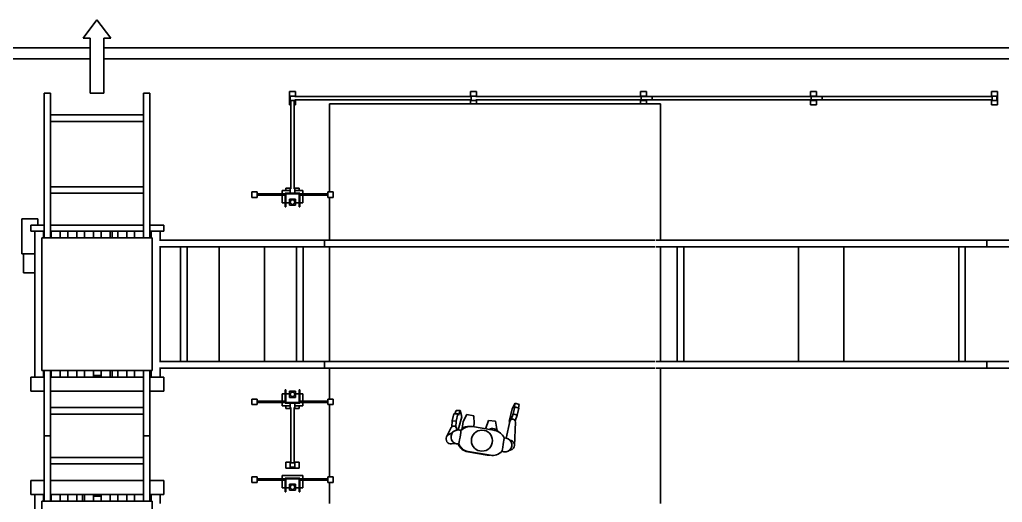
# Model space of a CAD drawing. Header units: millimetres. Extents: x 0 to 67800, y 0 to 42000.
# Drawn here: x 24985 to 33888, y 21705 to 26074 of the extents above; entities that cross this region are included whole.
import ezdxf

# ---------------------------------------------------------------- set-up
doc = ezdxf.new("R2010")
doc.units = ezdxf.units.MM
doc.header["$LTSCALE"] = 100
doc.layers.add('Visible (ISO)', color=7, linetype='Continuous', lineweight=35)

msp = doc.modelspace()

# ---------------------------------------------------------------- linework, layer by layer
at = {"layer": 'Visible (ISO)'}
for p, q in [((25560.79, 25907.37), (25685.79, 26074.04)), ((25685.79, 26074.04), (25810.79, 25907.37)), ((25623.29, 25907.37), (25560.79, 25907.37)), ((25623.29, 25407.37), (25623.29, 25907.37)), ((25748.29, 25907.37), (25748.29, 25407.37)), ((25810.79, 25907.37), (25748.29, 25907.37)), ((24248.29, 25818.27), (25623.29, 25818.27)), ((25748.29, 25818.27), (34636.99, 25818.27)), ((25623.29, 25718.27), (24248.29, 25718.27)), ((33976.42, 25718.27), (25748.29, 25718.27)), ((25205.79, 25362.87), (25205.79, 25407.37)), ((25205.79, 25407.37), (25265.79, 25407.37)), ((25265.79, 25407.37), (25265.79, 25362.87)), ((25748.29, 25407.37), (25623.29, 25407.37)), ((26105.79, 25362.87), (26105.79, 25407.37)), ((26105.79, 25407.37), (26165.79, 25407.37)), ((26165.79, 25407.37), (26165.79, 25362.87)), ((27429.49, 25302.87), (27429.49, 25422.87)), ((27429.49, 25422.87), (27484.49, 25422.87)), ((27436.99, 25382.87), (27476.99, 25382.87)), ((27436.99, 25342.87), (27436.99, 25382.87)), ((27476.99, 25382.87), (27476.99, 25377.87)), ((27476.99, 25377.87), (29076.99, 25377.87)), ((27484.49, 25422.87), (27484.49, 25377.87)), ((29069.49, 25377.87), (29069.49, 25422.87)), ((29069.49, 25422.87), (29124.49, 25422.87)), ((29076.99, 25382.87), (29116.99, 25382.87)), ((29076.99, 25342.87), (29076.99, 25382.87)), ((29076.99, 25347.87), (29076.99, 25377.87)), ((29116.99, 25382.87), (29116.99, 25377.87)), ((29116.99, 25377.87), (30716.99, 25377.87)), ((29124.49, 25422.87), (29124.49, 25377.87)), ((30609.49, 25377.87), (30609.49, 25422.87)), ((30609.49, 25422.87), (30664.49, 25422.87)), ((30616.99, 25382.87), (30656.99, 25382.87)), ((30616.99, 25342.87), (30616.99, 25382.87)), ((30656.99, 25382.87), (30656.99, 25377.87)), ((30656.99, 25377.87), (32256.99, 25377.87)), ((30664.49, 25422.87), (30664.49, 25377.87)), ((30716.99, 25347.87), (30716.99, 25377.87)), ((32149.49, 25377.87), (32149.49, 25422.87)), ((32149.49, 25422.87), (32204.49, 25422.87)), ((32156.99, 25382.87), (32196.99, 25382.87)), ((32156.99, 25342.87), (32156.99, 25382.87)), ((32196.99, 25382.87), (32196.99, 25377.87)), ((32196.99, 25377.87), (33796.99, 25377.87)), ((32204.49, 25422.87), (32204.49, 25377.87)), ((32256.99, 25347.87), (32256.99, 25377.87)), ((33789.49, 25422.87), (33844.49, 25422.87)), ((33789.49, 25377.87), (33789.49, 25422.87)), ((33796.99, 25382.87), (33836.99, 25382.87)), ((33796.99, 25342.87), (33796.99, 25382.87)), ((33796.99, 25347.87), (33796.99, 25377.87)), ((33836.99, 25382.87), (33836.99, 25342.87)), ((33844.49, 25422.87), (33844.49, 25302.87)), ((25205.79, 25362.87), (25205.79, 24099.38)), ((25265.79, 24099.38), (25265.79, 25362.87)), ((26105.79, 25362.87), (26105.79, 24099.38)), ((26165.79, 24099.38), (26165.79, 25362.87)), ((27441.99, 25302.87), (27429.49, 25302.87)), ((27476.99, 25342.87), (27436.99, 25342.87)), ((27471.99, 25342.87), (27441.99, 25342.87)), ((27441.99, 24542.87), (27441.99, 25342.87)), ((27471.99, 25342.87), (27471.99, 24542.87)), ((27484.49, 25302.87), (27471.99, 25302.87)), ((27476.99, 25347.87), (27476.99, 25342.87)), ((29076.99, 25347.87), (27476.99, 25347.87)), ((27484.49, 25347.87), (27484.49, 25302.87)), ((27792.19, 25312.87), (30792.19, 25312.87)), ((27792.19, 24515.87), (27792.19, 25312.87)), ((29069.49, 25312.87), (29069.49, 25347.87)), ((29116.99, 25342.87), (29076.99, 25342.87)), ((29116.99, 25347.87), (29116.99, 25342.87)), ((30716.99, 25347.87), (29116.99, 25347.87)), ((29124.49, 25347.87), (29124.49, 25312.87)), ((30609.49, 25312.87), (30609.49, 25347.87)), ((30656.99, 25342.87), (30616.99, 25342.87)), ((30656.99, 25347.87), (30656.99, 25342.87)), ((32256.99, 25347.87), (30656.99, 25347.87)), ((30664.49, 25347.87), (30664.49, 25312.87)), ((30792.19, 25312.87), (30792.19, 24079.37)), ((32149.49, 25302.87), (32149.49, 25347.87)), ((32204.49, 25302.87), (32149.49, 25302.87)), ((32196.99, 25342.87), (32156.99, 25342.87)), ((32196.99, 25347.87), (32196.99, 25342.87)), ((33796.99, 25347.87), (32196.99, 25347.87)), ((32204.49, 25347.87), (32204.49, 25302.87)), ((33789.49, 25302.87), (33789.49, 25347.87)), ((33844.49, 25302.87), (33789.49, 25302.87)), ((33836.99, 25342.87), (33796.99, 25342.87)), ((26105.79, 25212.37), (25265.79, 25212.37)), ((25265.79, 25152.37), (26105.79, 25152.37)), ((26105.79, 24562.37), (25265.79, 24562.37)), ((25265.79, 24502.37), (26105.79, 24502.37)), ((27087.99, 24515.87), (27137.99, 24515.87)), ((27087.99, 24515.87), (27087.99, 24465.87)), ((27137.99, 24465.87), (27137.99, 24515.87)), ((27390.99, 24496.87), (27137.99, 24496.87)), ((27390.99, 24484.87), (27137.99, 24484.87)), ((27436.99, 24526.87), (27361.99, 24526.87)), ((27361.99, 24526.87), (27361.99, 24496.87)), ((27361.99, 24484.87), (27361.99, 24416.87)), ((27390.99, 24502.87), (27390.99, 24380.87)), ((27522.99, 24502.87), (27390.99, 24502.87)), ((27396.99, 24550.37), (27441.99, 24550.37)), ((27396.99, 24526.87), (27396.99, 24550.37)), ((27396.99, 24380.87), (27396.99, 24496.87)), ((27396.99, 24496.87), (27516.99, 24496.87)), ((27436.99, 24542.87), (27441.99, 24542.87)), ((27436.99, 24502.87), (27436.99, 24542.87)), ((27471.99, 24550.37), (27516.99, 24550.37)), ((27471.99, 24542.87), (27476.99, 24542.87)), ((27476.99, 24542.87), (27476.99, 24502.87)), ((27551.99, 24526.87), (27476.99, 24526.87)), ((27516.99, 24550.37), (27516.99, 24526.87)), ((27516.99, 24496.87), (27516.99, 24380.87)), ((27522.99, 24380.87), (27522.99, 24502.87)), ((27775.99, 24496.87), (27522.99, 24496.87)), ((27775.99, 24484.87), (27522.99, 24484.87)), ((27551.99, 24496.87), (27551.99, 24526.87)), ((27551.99, 24416.87), (27551.99, 24484.87)), ((27825.99, 24515.87), (27775.99, 24515.87)), ((27775.99, 24465.87), (27775.99, 24515.87)), ((27825.99, 24515.87), (27825.99, 24465.87)), ((27087.99, 24465.87), (27137.99, 24465.87)), ((27361.99, 24416.87), (27390.99, 24416.87)), ((27396.99, 24416.87), (27430.99, 24416.87)), ((27430.99, 24450.87), (27482.99, 24450.87)), ((27430.99, 24394.87), (27430.99, 24450.87)), ((27482.99, 24394.87), (27430.99, 24394.87)), ((27482.99, 24450.87), (27482.99, 24394.87)), ((27482.99, 24416.87), (27516.99, 24416.87)), ((27522.99, 24416.87), (27551.99, 24416.87)), ((27825.99, 24465.87), (27775.99, 24465.87)), ((27792.19, 24079.37), (27792.19, 24465.87)), ((27390.99, 24380.87), (27396.99, 24380.87)), ((27516.99, 24380.87), (27522.99, 24380.87)), ((25005.79, 24272.37), (25150.79, 24272.37)), ((25005.79, 23953.37), (25005.79, 24272.37)), ((25150.79, 24212.87), (25150.79, 24272.37)), ((25205.79, 24212.87), (25085.79, 24212.87)), ((25085.79, 24212.87), (25085.79, 24160.87)), ((25085.79, 24160.87), (25135.91, 24160.87)), ((25121.19, 22837.87), (25121.19, 24160.87)), ((25186.46, 24160.87), (25135.91, 24160.87)), ((25186.46, 24160.87), (25205.79, 24160.87)), ((25201.19, 24099.38), (25201.19, 24160.87)), ((26105.79, 24212.87), (25265.79, 24212.87)), ((25265.79, 24160.87), (25286.71, 24160.87)), ((25271.99, 24099.38), (25271.99, 24160.87)), ((25337.26, 24160.87), (25286.71, 24160.87)), ((25337.26, 24160.87), (25437.51, 24160.87)), ((25351.99, 24099.38), (25351.99, 24160.87)), ((25422.79, 24099.38), (25422.79, 24160.87)), ((25488.06, 24160.87), (25437.51, 24160.87)), ((25488.06, 24160.87), (25588.31, 24160.87)), ((25502.79, 24099.38), (25502.79, 24160.87)), ((25573.59, 24099.38), (25573.59, 24160.87)), ((25638.86, 24160.87), (25588.31, 24160.87)), ((25638.86, 24160.87), (25739.11, 24160.87)), ((25653.59, 24099.38), (25653.59, 24160.87)), ((25724.39, 24099.38), (25724.39, 24160.87)), ((25789.66, 24160.87), (25739.11, 24160.87)), ((25789.66, 24160.87), (25889.91, 24160.87)), ((25804.39, 24099.38), (25804.39, 24160.87)), ((25822.19, 24160.87), (25822.19, 24099.38)), ((25875.19, 24099.38), (25875.19, 24160.87)), ((25940.46, 24160.87), (25889.91, 24160.87)), ((25940.46, 24160.87), (26040.71, 24160.87)), ((25955.19, 24099.38), (25955.19, 24160.87)), ((26025.99, 24099.38), (26025.99, 24160.87)), ((26091.26, 24160.87), (26040.71, 24160.87)), ((26091.26, 24160.87), (26105.79, 24160.87)), ((26292.19, 24212.87), (26165.79, 24212.87)), ((26165.79, 24160.87), (26191.51, 24160.87)), ((26176.79, 24099.38), (26176.79, 24160.87)), ((26242.06, 24160.87), (26191.51, 24160.87)), ((26242.06, 24160.87), (26292.19, 24160.87)), ((26256.79, 24079.37), (26256.79, 24160.87)), ((26292.19, 24160.87), (26292.19, 24212.87)), ((25185.79, 24099.38), (26185.79, 24099.38)), ((25185.79, 22899.37), (25185.79, 24099.38)), ((26185.79, 24099.38), (26185.79, 22899.37)), ((26253.1, 24079.37), (26292.19, 24079.37)), ((27703.19, 24079.37), (26292.19, 24079.37)), ((27703.19, 24079.37), (27747.69, 24079.37)), ((27747.69, 24019.37), (27747.69, 24079.37)), ((27747.69, 24079.37), (27792.19, 24079.37)), ((27747.69, 24019.37), (27747.69, 24079.37)), ((30703.19, 24079.37), (27792.19, 24079.37)), ((30703.19, 24079.37), (30743.19, 24079.37)), ((30752.19, 24079.37), (30792.19, 24079.37)), ((33703.19, 24079.37), (30792.19, 24079.37)), ((33703.19, 24079.37), (33747.69, 24079.37)), ((33747.69, 24019.37), (33747.69, 24079.37)), ((33747.69, 24079.37), (33792.19, 24079.37)), ((33747.69, 24019.37), (33747.69, 24079.37)), ((35703.19, 24079.37), (33792.19, 24079.37)), ((25005.79, 23953.37), (25020.79, 23953.37)), ((25121.19, 23953.37), (25020.79, 23953.37)), ((25020.79, 23953.37), (25020.79, 23782.37)), ((26292.19, 24019.37), (26253.1, 24019.37)), ((26256.79, 22979.37), (26256.79, 24019.37)), ((26292.19, 24019.37), (27703.19, 24019.37)), ((26442.69, 24019.37), (26442.69, 22979.37)), ((26502.69, 22979.37), (26502.69, 24019.37)), ((26792.69, 24019.37), (26792.69, 22979.37)), ((27202.69, 22979.37), (27202.69, 24019.37)), ((27492.69, 24019.37), (27492.69, 22979.37)), ((27552.69, 22979.37), (27552.69, 24019.37)), ((27747.69, 24019.37), (27703.19, 24019.37)), ((27792.19, 24019.37), (27747.69, 24019.37)), ((27792.19, 22979.37), (27792.19, 24019.37)), ((27792.19, 24019.37), (30703.19, 24019.37)), ((30743.19, 24019.37), (30703.19, 24019.37)), ((30792.19, 24019.37), (30752.19, 24019.37)), ((30792.19, 24019.37), (30792.19, 22979.37)), ((30792.19, 24019.37), (33703.19, 24019.37)), ((30942.69, 24019.37), (30942.69, 22979.37)), ((31002.69, 22979.37), (31002.69, 24019.37)), ((32042.69, 24019.37), (32042.69, 22979.37)), ((32452.69, 22979.37), (32452.69, 24019.37)), ((33492.69, 24019.37), (33492.69, 22979.37)), ((33552.69, 22979.37), (33552.69, 24019.37)), ((33747.69, 24019.37), (33703.19, 24019.37)), ((33792.19, 24019.37), (33747.69, 24019.37)), ((33792.19, 24019.37), (35703.19, 24019.37)), ((25121.19, 23782.37), (25020.79, 23782.37)), ((26253.1, 22979.37), (26292.19, 22979.37)), ((27703.19, 22979.37), (26292.19, 22979.37)), ((27703.19, 22979.37), (27747.69, 22979.37)), ((27747.69, 22919.37), (27747.69, 22979.37)), ((27747.69, 22979.37), (27792.19, 22979.37)), ((27747.69, 22919.37), (27747.69, 22979.37)), ((30703.19, 22979.37), (27792.19, 22979.37)), ((30703.19, 22979.37), (30743.19, 22979.37)), ((30752.19, 22979.37), (30792.19, 22979.37)), ((33703.19, 22979.37), (30792.19, 22979.37)), ((33703.19, 22979.37), (33747.69, 22979.37)), ((33747.69, 22919.37), (33747.69, 22979.37)), ((33747.69, 22979.37), (33792.19, 22979.37)), ((33747.69, 22919.37), (33747.69, 22979.37)), ((35703.19, 22979.37), (33792.19, 22979.37)), ((26185.79, 22899.37), (25185.79, 22899.37)), ((25201.19, 22837.87), (25201.19, 22899.37)), ((25205.79, 22899.37), (25205.79, 22351.87)), ((25265.79, 22351.87), (25265.79, 22899.37)), ((25271.99, 22837.87), (25271.99, 22899.37)), ((25351.99, 22837.87), (25351.99, 22899.37)), ((25422.79, 22837.87), (25422.79, 22899.37)), ((25502.79, 22837.87), (25502.79, 22899.37)), ((25573.59, 22837.87), (25573.59, 22899.37)), ((25653.59, 22837.87), (25653.59, 22899.37)), ((25724.39, 22837.87), (25724.39, 22899.37)), ((25804.39, 22837.87), (25804.39, 22899.37)), ((25822.19, 22899.37), (25822.19, 22837.87)), ((25875.19, 22837.87), (25875.19, 22899.37)), ((25955.19, 22837.87), (25955.19, 22899.37)), ((26025.99, 22837.87), (26025.99, 22899.37)), ((26105.79, 22899.37), (26105.79, 22351.87)), ((26165.79, 22351.87), (26165.79, 22899.37)), ((26176.79, 22837.87), (26176.79, 22899.37)), ((26292.19, 22919.37), (26253.1, 22919.37)), ((26256.79, 22837.87), (26256.79, 22919.37)), ((26292.19, 22919.37), (27703.19, 22919.37)), ((27747.69, 22919.37), (27703.19, 22919.37)), ((27792.19, 22919.37), (27747.69, 22919.37)), ((27792.19, 22639.87), (27792.19, 22919.37)), ((27792.19, 22919.37), (30703.19, 22919.37)), ((30743.19, 22919.37), (30703.19, 22919.37)), ((30792.19, 22919.37), (30752.19, 22919.37)), ((30792.19, 22919.37), (30792.19, 21695.37)), ((30792.19, 22919.37), (33703.19, 22919.37)), ((33747.69, 22919.37), (33703.19, 22919.37)), ((33792.19, 22919.37), (33747.69, 22919.37)), ((33792.19, 22919.37), (35703.19, 22919.37)), ((25085.79, 22837.87), (25205.79, 22837.87)), ((25085.79, 22712.87), (25085.79, 22837.87)), ((25265.79, 22837.87), (26105.79, 22837.87)), ((25724.39, 22852.87), (25653.59, 22852.87)), ((25659.69, 22852.87), (25659.69, 22837.87)), ((26165.79, 22837.87), (26292.19, 22837.87)), ((26292.19, 22837.87), (26292.19, 22712.87)), ((25205.79, 22712.87), (25085.79, 22712.87)), ((26105.79, 22712.87), (25265.79, 22712.87)), ((26292.19, 22712.87), (26165.79, 22712.87)), ((27390.99, 22602.87), (27390.99, 22724.87)), ((27390.99, 22724.87), (27396.99, 22724.87)), ((27396.99, 22724.87), (27396.99, 22608.87)), ((27430.99, 22710.87), (27482.99, 22710.87)), ((27430.99, 22654.87), (27430.99, 22710.87)), ((27482.99, 22710.87), (27482.99, 22654.87)), ((27516.99, 22608.87), (27516.99, 22724.87)), ((27516.99, 22724.87), (27522.99, 22724.87)), ((27522.99, 22724.87), (27522.99, 22602.87)), ((27087.99, 22639.87), (27137.99, 22639.87)), ((27087.99, 22589.87), (27087.99, 22639.87)), ((27137.99, 22639.87), (27137.99, 22589.87)), ((27137.99, 22620.87), (27390.99, 22620.87)), ((27361.99, 22688.87), (27390.99, 22688.87)), ((27361.99, 22620.87), (27361.99, 22688.87)), ((27396.99, 22688.87), (27430.99, 22688.87)), ((27482.99, 22654.87), (27430.99, 22654.87)), ((27482.99, 22688.87), (27516.99, 22688.87)), ((27522.99, 22688.87), (27551.99, 22688.87)), ((27522.99, 22620.87), (27775.99, 22620.87)), ((27551.99, 22688.87), (27551.99, 22620.87)), ((27825.99, 22639.87), (27775.99, 22639.87)), ((27775.99, 22639.87), (27775.99, 22589.87)), ((27825.99, 22589.87), (27825.99, 22639.87)), ((26105.79, 22562.37), (25265.79, 22562.37)), ((27087.99, 22589.87), (27137.99, 22589.87)), ((27137.99, 22608.87), (27390.99, 22608.87)), ((27361.99, 22578.87), (27361.99, 22608.87)), ((27436.99, 22578.87), (27361.99, 22578.87)), ((27522.99, 22602.87), (27390.99, 22602.87)), ((27396.99, 22608.87), (27516.99, 22608.87)), ((27396.99, 22555.37), (27396.99, 22578.87)), ((27441.99, 22555.37), (27396.99, 22555.37)), ((27436.99, 22562.87), (27436.99, 22602.87)), ((27441.99, 22562.87), (27436.99, 22562.87)), ((27441.99, 22062.87), (27441.99, 22562.87)), ((27471.99, 22562.87), (27471.99, 22062.87)), ((27476.99, 22562.87), (27471.99, 22562.87)), ((27516.99, 22555.37), (27471.99, 22555.37)), ((27476.99, 22602.87), (27476.99, 22562.87)), ((27551.99, 22578.87), (27476.99, 22578.87)), ((27516.99, 22578.87), (27516.99, 22555.37)), ((27522.99, 22608.87), (27775.99, 22608.87)), ((27551.99, 22608.87), (27551.99, 22578.87)), ((27825.99, 22589.87), (27775.99, 22589.87)), ((27792.19, 21935.87), (27792.19, 22589.87)), ((28939.92, 22537.23), (28928.22, 22505.33)), ((28939.92, 22537.23), (28976.03, 22536.61)), ((28960.47, 22494.19), (28976.03, 22536.61)), ((28976.03, 22536.61), (28991.55, 22480.38)), ((29421.34, 22436.11), (29448.12, 22553.1)), ((29448.12, 22553.1), (29474.13, 22602.98)), ((29472.48, 22569.16), (29456.77, 22506.84)), ((29474.13, 22602.98), (29466.19, 22560.26)), ((29466.19, 22560.26), (29472.48, 22569.16)), ((29472.48, 22569.16), (29507.97, 22556.49)), ((29474.13, 22602.98), (29509.61, 22590.31)), ((29492.25, 22494.17), (29507.97, 22556.49)), ((29503.62, 22558.05), (29509.61, 22590.31)), ((25265.79, 22502.37), (26105.79, 22502.37)), ((28903.89, 22441.96), (28901.24, 22388.99)), ((28918.27, 22505.51), (28903.89, 22441.96)), ((28903.89, 22441.96), (28940, 22441.34)), ((28918.27, 22505.51), (28954.38, 22504.88)), ((28937.26, 22386.62), (28940, 22441.34)), ((28940, 22441.34), (28954.38, 22504.88)), ((28954.38, 22504.88), (28960.47, 22494.19)), ((28991.55, 22480.38), (28959.07, 22362.18)), ((28995.67, 22373.49), (29003.78, 22435.87)), ((29003.78, 22435.87), (29036.5, 22500.46)), ((29036.5, 22500.46), (29098.7, 22487.67)), ((29098.7, 22487.67), (29103.3, 22415.42)), ((29208.49, 22376.93), (29233.93, 22444.71)), ((29233.93, 22444.71), (29297.16, 22438.83)), ((29297.16, 22438.83), (29309.65, 22367.51)), ((29426.64, 22438.24), (29393.67, 22287.44)), ((29426.45, 22437.37), (29421.34, 22436.11)), ((29421.34, 22436.11), (29425.82, 22434.51)), ((29456.77, 22506.84), (29439.1, 22454.98)), ((29456.77, 22506.84), (29492.25, 22494.17)), ((29474.78, 22442.88), (29492.25, 22494.17)), ((25205.79, 22307.37), (25205.79, 22351.87)), ((25265.79, 22351.87), (25265.79, 22307.37)), ((26105.79, 22307.37), (26105.79, 22351.87)), ((26165.79, 22351.87), (26165.79, 22307.37)), ((28895.73, 22381.76), (28853.5, 22298.86)), ((28943.71, 22368.52), (28943.09, 22359.3)), ((28943.3, 22362.45), (28959.07, 22362.18)), ((28959.07, 22362.18), (28943.64, 22367.45)), ((28991.1, 22363.69), (28987.99, 22360.89)), ((29086.66, 22391.44), (29261.86, 22361.79)), ((29103.3, 22415.42), (29096.06, 22389.85)), ((29208.37, 22370.84), (29208.49, 22376.93)), ((29263.9, 22361.42), (29290.02, 22356.51)), ((29309.65, 22367.51), (29308.46, 22360.41)), ((29476.84, 22431.92), (29469.38, 22220.84)), ((25205.79, 22262.87), (25205.79, 22307.37)), ((25205.79, 22307.37), (25265.79, 22307.37)), ((25205.79, 22307.37), (25265.79, 22307.37)), ((25205.79, 22262.87), (25205.79, 21715.38)), ((25265.79, 22307.37), (25265.79, 22262.87)), ((25265.79, 21715.38), (25265.79, 22262.87)), ((26105.79, 22262.87), (26105.79, 22307.37)), ((26105.79, 22307.37), (26165.79, 22307.37)), ((26105.79, 22307.37), (26165.79, 22307.37)), ((26105.79, 22262.87), (26105.79, 21715.38)), ((26165.79, 22307.37), (26165.79, 22262.87)), ((26165.79, 21715.38), (26165.79, 22262.87)), ((28873.6, 22318.64), (28905.09, 22335.04)), ((29437.49, 22265.18), (29427.51, 22268.92)), ((28897.12, 22234.41), (28933.63, 22237.72)), ((29007.6, 22181.46), (29008.69, 22180.78)), ((29435.26, 22179.17), (29421.71, 22175.94)), ((26105.79, 22112.37), (25265.79, 22112.37)), ((29220.6, 22133.59), (29045.39, 22163.25)), ((29049.6, 22165.37), (29249.83, 22131.48)), ((25265.79, 22052.37), (26105.79, 22052.37)), ((27396.99, 22015.37), (27396.99, 22070.37)), ((27396.99, 22070.37), (27441.99, 22070.37)), ((27516.99, 22015.37), (27396.99, 22015.37)), ((27436.99, 22062.87), (27476.99, 22062.87)), ((27436.99, 22022.87), (27436.99, 22062.87)), ((27476.99, 22022.87), (27436.99, 22022.87)), ((27441.99, 22062.87), (27471.99, 22062.87)), ((27471.99, 22070.37), (27516.99, 22070.37)), ((27476.99, 22062.87), (27476.99, 22022.87)), ((27516.99, 22070.37), (27516.99, 22015.37)), ((25085.79, 21901.87), (25205.79, 21901.87)), ((25085.79, 21776.87), (25085.79, 21901.87)), ((25265.79, 21901.87), (26105.79, 21901.87)), ((26165.79, 21901.87), (26292.19, 21901.87)), ((26292.19, 21901.87), (26292.19, 21776.87)), ((27087.99, 21935.87), (27137.99, 21935.87)), ((27087.99, 21935.87), (27087.99, 21885.87)), ((27137.99, 21885.87), (27137.99, 21935.87)), ((27390.99, 21916.87), (27137.99, 21916.87)), ((27390.99, 21904.87), (27137.99, 21904.87)), ((27551.99, 21946.87), (27361.99, 21946.87)), ((27361.99, 21946.87), (27361.99, 21916.87)), ((27361.99, 21904.87), (27361.99, 21836.87)), ((27390.99, 21922.87), (27390.99, 21800.87)), ((27522.99, 21922.87), (27390.99, 21922.87)), ((27396.99, 21800.87), (27396.99, 21916.87)), ((27396.99, 21916.87), (27516.99, 21916.87)), ((27516.99, 21916.87), (27516.99, 21800.87)), ((27522.99, 21800.87), (27522.99, 21922.87)), ((27775.99, 21916.87), (27522.99, 21916.87)), ((27775.99, 21904.87), (27522.99, 21904.87)), ((27551.99, 21916.87), (27551.99, 21946.87)), ((27551.99, 21836.87), (27551.99, 21904.87)), ((27825.99, 21935.87), (27775.99, 21935.87)), ((27775.99, 21885.87), (27775.99, 21935.87)), ((27825.99, 21935.87), (27825.99, 21885.87)), ((27087.99, 21885.87), (27137.99, 21885.87)), ((27361.99, 21836.87), (27390.99, 21836.87)), ((27396.99, 21836.87), (27430.99, 21836.87)), ((27430.99, 21870.87), (27482.99, 21870.87)), ((27430.99, 21814.87), (27430.99, 21870.87)), ((27482.99, 21814.87), (27430.99, 21814.87)), ((27482.99, 21870.87), (27482.99, 21814.87)), ((27482.99, 21836.87), (27516.99, 21836.87)), ((27522.99, 21836.87), (27551.99, 21836.87)), ((27825.99, 21885.87), (27775.99, 21885.87)), ((27792.19, 21695.37), (27792.19, 21885.87)), ((25205.79, 21776.87), (25085.79, 21776.87)), ((25121.19, 21776.87), (25121.19, 20453.87)), ((25201.19, 21776.87), (25201.19, 21715.38)), ((26105.79, 21776.87), (25265.79, 21776.87)), ((25271.99, 21776.87), (25271.99, 21715.38)), ((25351.99, 21776.87), (25351.99, 21715.38)), ((25422.79, 21776.87), (25422.79, 21715.38)), ((25502.79, 21776.87), (25502.79, 21715.38)), ((25555.79, 21715.38), (25555.79, 21776.87)), ((25573.59, 21776.87), (25573.59, 21715.38)), ((25653.59, 21776.87), (25653.59, 21715.38)), ((25653.59, 21761.87), (25724.39, 21761.87)), ((25718.29, 21761.87), (25718.29, 21776.87)), ((25724.39, 21776.87), (25724.39, 21715.38)), ((25804.39, 21776.87), (25804.39, 21715.38)), ((25875.19, 21776.87), (25875.19, 21715.38)), ((25955.19, 21776.87), (25955.19, 21715.38)), ((26025.99, 21776.87), (26025.99, 21715.38)), ((26292.19, 21776.87), (26165.79, 21776.87)), ((26176.79, 21776.87), (26176.79, 21715.38)), ((26256.79, 21776.87), (26256.79, 21695.37)), ((27390.99, 21800.87), (27396.99, 21800.87)), ((27516.99, 21800.87), (27522.99, 21800.87)), ((25185.79, 20515.37), (25185.79, 21715.38)), ((25185.79, 21715.38), (26185.79, 21715.38)), ((26185.79, 21715.38), (26185.79, 20515.37))]:
    msp.add_line(p, q, dxfattribs=at)
for centre, radius in [((27456.99, 24422.87), 21), ((27456.99, 22682.87), 21), ((29173.46, 22263.53), 95.25), ((27456.99, 21842.87), 21)]:
    msp.add_circle(centre, radius, dxfattribs=at)
for centre, radius, start, end in [((29451.45, 22432.82), 25.4, 119.679375, 167.669093), ((29451.45, 22432.82), 25.4, 357.976305, 103.817692), ((28956.04, 22297.14), 63.5, 64.255617, 276.530203), ((28918.37, 22370.23), 25.4, 71.123391, 153.00271), ((28918.37, 22370.23), 25.4, 356.144015, 36.709369), ((29064.47, 22275.94), 114.3, 131.998324, 136.178444), ((29039.01, 22327.08), 63.5, 86.112403, 153.799823), ((29067.58, 22278.74), 114.3, 80.39291, 131.998324), ((29269.39, 22310.35), 63.5, 33.194493, 119.242617), ((29242.79, 22249.09), 114.3, 79.32176, 80.39291), ((29268.91, 22244.18), 114.3, 22.595107, 78.404982), ((28893.1, 22278.68), 44.45, 153.00271, 275.17941), ((29381.54, 22225.11), 63.5, 244.318268, 96.467551), ((29064.47, 22275.94), 114.3, 201.703369, 260.39291), ((29424.96, 22222.41), 44.45, 283.404378, 357.976305), ((29068.67, 22278.07), 114.3, 258.404982, 260.39291), ((29239.67, 22246.29), 114.3, 260.39291, 273.100016), ((29268.91, 22244.18), 114.3, 260.39291, 318.190712)]:
    msp.add_arc(centre, radius, start, end, dxfattribs=at)
for centre, major_axis, ratio, start_param, end_param in [((29433.71, 22439.15), (5.65, 15.82), 0.1486082, 0.0979116, 0.1712334), ((29451.45, 22432.82), (-6.07, 24.66), 0.9841598, 0, 0.2713347), ((28918.37, 22370.23), (8.22, 24.03), 0.942886, 5.7305595, 6.2831853), ((28936.42, 22369.92), (0.29, 16.8), 0.3186835, 5.8920589, 6.1806818), ((28973.42, 22294.19), (10.18, 60.15), 0.0341555, 3.1514749, 6.2733031), ((29068.67, 22278.07), (22.97, 111.97), 0.9994158, 0.0346756, 1.0424917), ((29268.91, 22244.18), (22.97, 111.97), 0.9994158, 0, 0.0346756), ((28892.79, 22278.97), (32.28, 32.8), 0.9526492, 1.2430393, 1.6223694), ((29364.16, 22228.06), (-10.18, -60.15), 0.0341555, 0.0541804, 3.0874123), ((29425.43, 22223.48), (-29.34, 35.55), 0.9179412, 4.0982574, 5.2724533), ((29068.67, 22278.07), (-22.97, -111.97), 0.9994158, 5.3100574, 6.2831853)]:
    msp.add_ellipse(centre, major_axis=major_axis, ratio=ratio, start_param=start_param, end_param=end_param, dxfattribs=at)
for points, knots in [([(28982.42, 22354.9), (28985.6, 22358.47), (28989.01, 22361.83), (29001.08, 22372.34), (29010.64, 22378.45), (29031.11, 22387.63), (29042.02, 22390.7), (29064.27, 22393.54), (29075.6, 22393.31), (29086.66, 22391.44)], [-0.64244545, -0.64244545, -0.64244545, -0.64244545, -0.5625, -0.5625, -0.375, -0.375, -0.1875, -0.1875, 0, 0, 0, 0]), ([(29007.6, 22181.46), (29007.46, 22181.54), (29007.33, 22181.63), (28994.57, 22189.58), (28983.6, 22199.83), (28969.94, 22218.78), (28965.78, 22226.19), (28962.47, 22233.96)], [4.413173, 4.413173, 4.413173, 4.413173, 4.4618235, 4.4618235, 8.9238371, 8.9238371, 11.4702296, 11.4702296, 11.4702296, 11.4702296])]:
    msp.add_open_spline(points, degree=3, knots=knots, dxfattribs=at)
msp.add_open_spline([(29261.87, 22361.78), (29262.55, 22361.67), (29263.22, 22361.55), (29263.9, 22361.42)], degree=3, dxfattribs=at)

doc.saveas('drawing.dxf')
